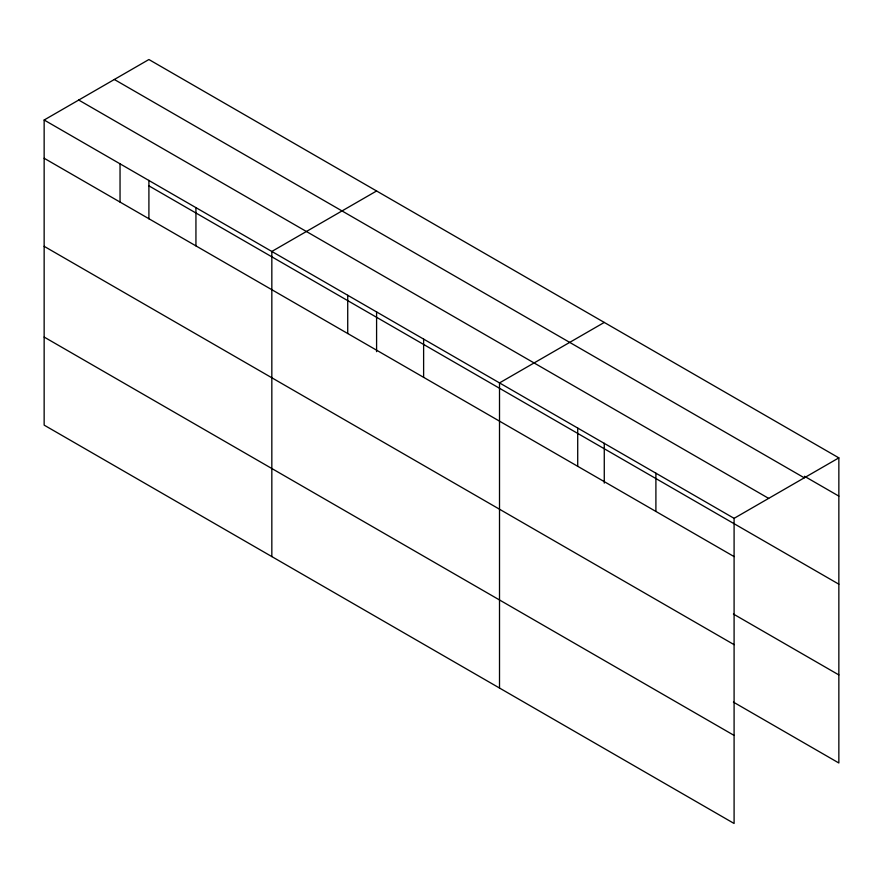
<?xml version="1.0" encoding="UTF-8"?>
<svg xmlns="http://www.w3.org/2000/svg" width="883" height="883" viewBox="0 0 883 883"><rect width="100%" height="100%" fill="white"/><g stroke="black" fill="none" stroke-linecap="round" stroke-linejoin="round"><path stroke-width="1.32" d="M44.15 120.011L734.093 518.343L734.093 823.475L44.15 425.131L44.15 120.011L148.907 59.525L838.85 457.869L838.85 762.989L733.409 702.117M376.588 190.982L271.832 251.456L271.832 556.588M604.27 322.427L499.513 382.913L499.513 688.034M734.093 518.343L838.85 457.869M804.49 476.279L838.85 496.114M114.337 79.481L804.281 477.824M78.719 100.044L768.663 498.387M148.907 185.849L838.85 584.182M44.15 158.256L734.093 556.588M733.409 614.049L838.85 674.921M44.15 246.324L734.093 644.656M44.15 337.063L734.093 735.407M655.903 473.2L655.903 511.445M604.27 443.244L604.27 483.122M577.714 428.056L577.714 466.301M423.619 339.094L423.619 377.339M376.588 311.787L376.588 351.666M347.725 295.275L347.725 333.52M195.938 207.637L195.938 245.882M148.907 180.342L148.907 218.841M120.044 163.819L120.044 202.075"/></g></svg>
